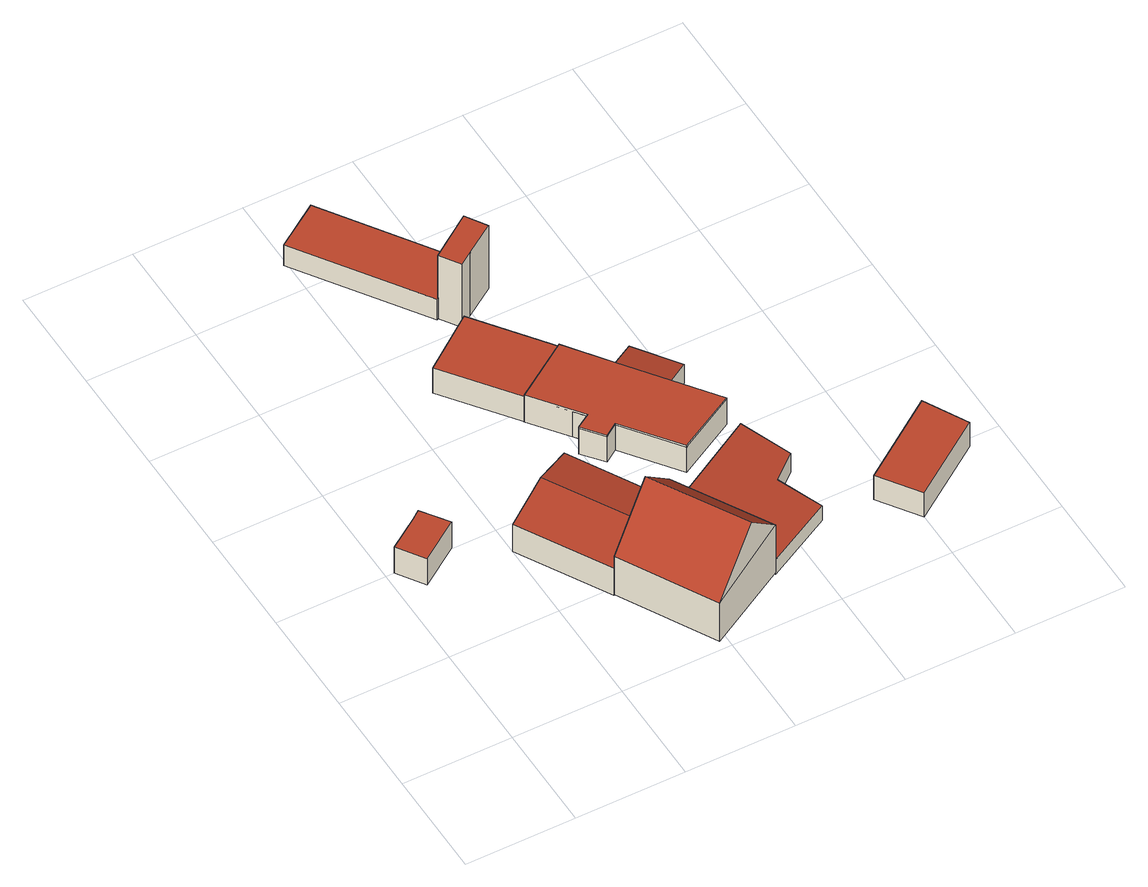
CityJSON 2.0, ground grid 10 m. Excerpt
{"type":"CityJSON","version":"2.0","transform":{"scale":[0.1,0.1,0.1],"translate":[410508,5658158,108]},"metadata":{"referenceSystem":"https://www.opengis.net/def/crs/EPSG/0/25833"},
"CityObjects":{
"building1":{"type":"Building","attributes":{"Dachtyp_tdc":"tdcPolyFlatRoof","Gemeindeschluessel":14612000,"Dachneigung":0,"QualitaetDacherkennung":65,"Geometrietyp2DReferenz":"3000","measuredHeight":2.98,"function":"31001_9998","roofType":"1000"},"geometry":[{"type":"Solid","lod":"2","boundaries":[[[[0,1,2,3]],[[1,4,5,2]],[[4,6,7,5]],[[6,8,9,7]],[[8,0,3,9]],[[8,6,4,1,0]],[[3,2,5,7,9]]]],"semantics":{"surfaces":[{"type":"WallSurface"},{"type":"RoofSurface"},{"type":"GroundSurface"}],"values":[[0,0,0,0,0,1,2]]}}]},
"building2":{"type":"Building","attributes":{"Dachtyp_tdc":"tdcGableRoof","Gemeindeschluessel":14612000,"Dachneigung":12.29,"QualitaetDacherkennung":87,"Geometrietyp2DReferenz":"3000","measuredHeight":4.15,"function":"31001_9998","roofType":"3100"},"geometry":[{"type":"Solid","lod":"2","boundaries":[[[[10,11,12,13]],[[11,14,15,12]],[[14,16,17,15]],[[16,10,13,17]],[[14,11,18]],[[10,16,19]],[[11,10,19,18]],[[16,14,18,19]],[[13,12,15,17]]]],"semantics":{"surfaces":[{"type":"WallSurface"},{"type":"RoofSurface"},{"type":"GroundSurface"}],"values":[[0,0,0,0,0,0,1,1,2]]}}]},
"building3":{"type":"Building","attributes":{"Dachtyp_tdc":"tdcGableRoof","Gemeindeschluessel":14612000,"Dachneigung":44.64,"QualitaetDacherkennung":75,"Geometrietyp2DReferenz":"3000","measuredHeight":9.17,"function":"31001_9998","roofType":"3100"},"geometry":[{"type":"Solid","lod":"2","boundaries":[[[[20,21,22,23]],[[21,24,25,22]],[[24,26,27,25]],[[26,20,23,27]],[[24,21,28]],[[20,26,29]],[[21,20,29,28]],[[26,24,28,29]],[[23,22,25,27]]]],"semantics":{"surfaces":[{"type":"WallSurface"},{"type":"RoofSurface"},{"type":"GroundSurface"}],"values":[[0,0,0,0,0,0,1,1,2]]}}]},
"building4":{"type":"Building","attributes":{"Dachtyp_tdc":"tdcPolyFlatRoof","Gemeindeschluessel":14612000,"Dachneigung":2.67,"QualitaetDacherkennung":63,"Geometrietyp2DReferenz":"3000","measuredHeight":2.43,"function":"31001_9998","roofType":"2100"},"geometry":[{"type":"Solid","lod":"2","boundaries":[[[[30,31,32,33]],[[31,34,35,32]],[[34,36,37,35]],[[36,30,33,37]],[[36,34,31,30]],[[33,32,35,37]]]],"semantics":{"surfaces":[{"type":"WallSurface"},{"type":"RoofSurface"},{"type":"GroundSurface"}],"values":[[0,0,0,0,1,2]]}}]},
"building5":{"type":"Building","attributes":{"Gemeindeschluessel":14612000,"Dachneigung":90,"Dachorientierung":0,"MittlereTraufHoehe":112.01,"QualitaetDacherkennung":100,"ObjektHoehe":2.95,"BodenHoehe":109.06,"Geometrietyp2DReferenz":"3000","AbsoluteHoehe":112.01,"Dachflaeche":137.48,"measuredHeight":2.95,"function":"31001_9998","roofType":"1000","storeysAboveGround":1},"geometry":[{"type":"MultiSurface","lod":"2","boundaries":[[[38,39,40,41]],[[39,42,43,40]],[[42,44,45,43]],[[44,46,47,45]],[[46,48,49,47]],[[48,50,51,49]],[[50,52,53,51]],[[52,54,55,53]],[[54,38,41,55]],[[54,52,50,48,46,44,42,39,38]],[[41,40,43,45,47,49,51,53,55]]],"semantics":{"surfaces":[{"type":"WallSurface"},{"type":"RoofSurface"},{"type":"GroundSurface"}],"values":[0,0,0,0,0,0,0,0,0,1,2]}}]},
"building6":{"type":"Building","attributes":{"Dachtyp_tdc":"tdcPolyFlatRoof","Gemeindeschluessel":14612000,"Dachneigung":6.7,"QualitaetDacherkennung":73,"Geometrietyp2DReferenz":"3000","measuredHeight":2.76,"function":"31001_9998","roofType":"2100"},"geometry":[{"type":"Solid","lod":"2","boundaries":[[[[56,57,58,59]],[[57,60,61,58]],[[60,62,63,61]],[[62,64,65,63]],[[64,66,67,65]],[[66,56,59,67]],[[66,64,62,60,57,56]],[[59,58,61,63,65,67]]]],"semantics":{"surfaces":[{"type":"WallSurface"},{"type":"RoofSurface"},{"type":"GroundSurface"}],"values":[[0,0,0,0,0,0,1,2]]}}]},
"building7":{"type":"Building","attributes":{"Dachtyp_tdc":"tdcPolyFlatRoof","Gemeindeschluessel":14612000,"Dachneigung":0,"QualitaetDacherkennung":89,"Geometrietyp2DReferenz":"3000","measuredHeight":3.11,"function":"31001_9998","roofType":"1000"},"geometry":[{"type":"Solid","lod":"2","boundaries":[[[[68,69,53,51]],[[69,70,55,53]],[[70,71,41,55]],[[71,72,73,41]],[[72,74,75,73]],[[74,76,77,75]],[[76,78,45,77]],[[78,79,47,45]],[[79,80,49,47]],[[80,68,51,49]],[[80,79,78,76,74,72,71,70,69,68]],[[51,53,55,41,73,75,77,45,47,49]]]],"semantics":{"surfaces":[{"type":"WallSurface"},{"type":"RoofSurface"},{"type":"GroundSurface"}],"values":[[0,0,0,0,0,0,0,0,0,0,1,2]]}}]},
"building8":{"type":"Building","attributes":{"Gemeindeschluessel":14612000,"Dachneigung":90,"Dachorientierung":0,"MittlereTraufHoehe":116.2,"QualitaetDacherkennung":50,"ObjektHoehe":7.31,"BodenHoehe":108.89,"Geometrietyp2DReferenz":"3000","AbsoluteHoehe":116.2,"Dachflaeche":10.55,"measuredHeight":7.31,"function":"31001_9998","roofType":"1000","storeysAboveGround":2},"geometry":[{"type":"MultiSurface","lod":"2","boundaries":[[[81,82,83,35]],[[82,84,85,83]],[[84,86,87,85]],[[86,88,89,87]],[[88,81,35,89]],[[88,86,84,82,81]],[[35,83,85,87,89]]],"semantics":{"surfaces":[{"type":"WallSurface"},{"type":"RoofSurface"},{"type":"GroundSurface"}],"values":[0,0,0,0,0,1,2]}}]},
"building9":{"type":"Building","attributes":{"Dachtyp_tdc":"tdcPolyFlatRoof","Gemeindeschluessel":14612000,"Dachneigung":11.53,"QualitaetDacherkennung":71,"Geometrietyp2DReferenz":"3000","measuredHeight":2.74,"function":"31001_9998","roofType":"2100"},"geometry":[{"type":"Solid","lod":"2","boundaries":[[[[90,91,92,77]],[[91,93,94,92]],[[93,95,45,94]],[[95,90,77,45]],[[95,93,91,90]],[[77,92,94,45]]]],"semantics":{"surfaces":[{"type":"WallSurface"},{"type":"RoofSurface"},{"type":"GroundSurface"}],"values":[[0,0,0,0,1,2]]}}]},
"building10":{"type":"Building","attributes":{"Dachtyp_tdc":"tdcPolyFlatRoof","Gemeindeschluessel":14612000,"Dachneigung":0,"QualitaetDacherkennung":61,"Geometrietyp2DReferenz":"3000","measuredHeight":2.74,"function":"31001_9998","roofType":"1000"},"geometry":[{"type":"Solid","lod":"2","boundaries":[[[[96,97,98,99]],[[97,100,101,98]],[[100,102,103,101]],[[102,96,99,103]],[[102,100,97,96]],[[99,98,101,103]]]],"semantics":{"surfaces":[{"type":"WallSurface"},{"type":"RoofSurface"},{"type":"GroundSurface"}],"values":[[0,0,0,0,1,2]]}}]}
},
"vertices":[
[21,171,41],[5,195,41],[5,195,11],[21,171,11],[33,214,41],[33,214,11],[41,220,41],[41,220,11],[58,196,41],[58,196,11],
[143,87,43],[97,168,43],[97,168,12],[143,87,12],[170,213,45],[170,213,12],[217,129,45],[217,129,12],[137,193,53],[184,110,53],
[190,2,57],[143,87,57],[143,87,13],[190,2,13],[217,129,68],[217,129,13],[265,44,68],[265,44,13],[185,111,105],[233,26,105],
[95,527,33],[136,555,31],[136,555,9],[95,527,9],[211,444,31],[211,444,9],[171,416,33],[171,416,9],
[208,242,40],[128,348,40],[128,348,11],[208,242,11],[177,384,40],[177,384,11],[283,242,40],[283,242,11],[312,203,40],[312,203,11],[259,174,40],[259,174,11],[222,223,40],[222,223,11],[210,215,40],[210,215,11],[195,234,40],[195,234,11],
[326,76,28],[265,44,28],[265,44,11],[326,76,11],[219,125,39],[219,125,11],[309,176,39],[309,176,11],[330,133,33],[330,133,11],[307,114,33],[307,114,11],
[222,223,42],[210,215,42],[195,234,42],[208,242,42],[175,285,42],[175,285,11],[226,319,42],[226,319,11],[254,281,42],[254,281,11],[283,242,42],[312,203,42],[259,174,42],
[211,444,82],[223,425,82],[223,425,9],[196,407,82],[196,407,9],[184,399,82],[184,399,9],[172,417,82],[172,417,9],
[254,281,39],[277,297,33],[277,297,11],[305,258,33],[305,258,11],[283,242,39],
[469,92,33],[400,44,33],[400,44,5],[469,92,5],[375,80,33],[375,80,5],[448,131,33],[448,131,5]
]}
